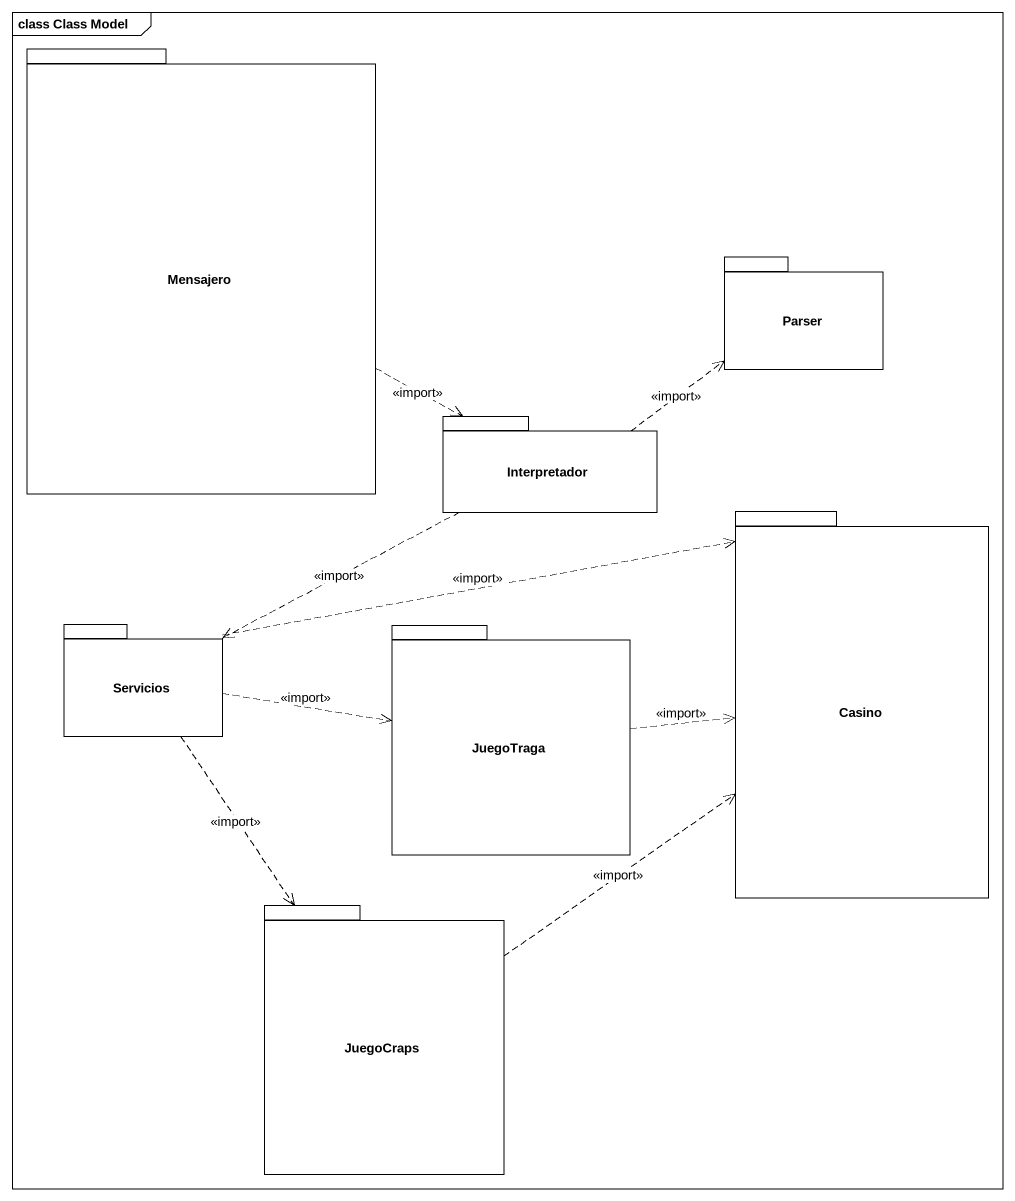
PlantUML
@startuml
mainframe class Class Model
package Mensajero {
}
package Parser {
}
package Interpretador {
}
package Casino {
}
package Servicios {
}
package JuegoTraga {
}
package JuegoCraps {
}
Mensajero .right.> Interpretador : <<import>>
Interpretador .right.> Parser : <<import>>
Interpretador .left.> Servicios : <<import>>
Servicios .right.> Casino : <<import>>
Servicios .right.> JuegoTraga : <<import>>
Servicios ..> JuegoCraps : <<import>>
JuegoTraga .right.> Casino : <<import>>
JuegoCraps .up.> Casino : <<import>>
@enduml
